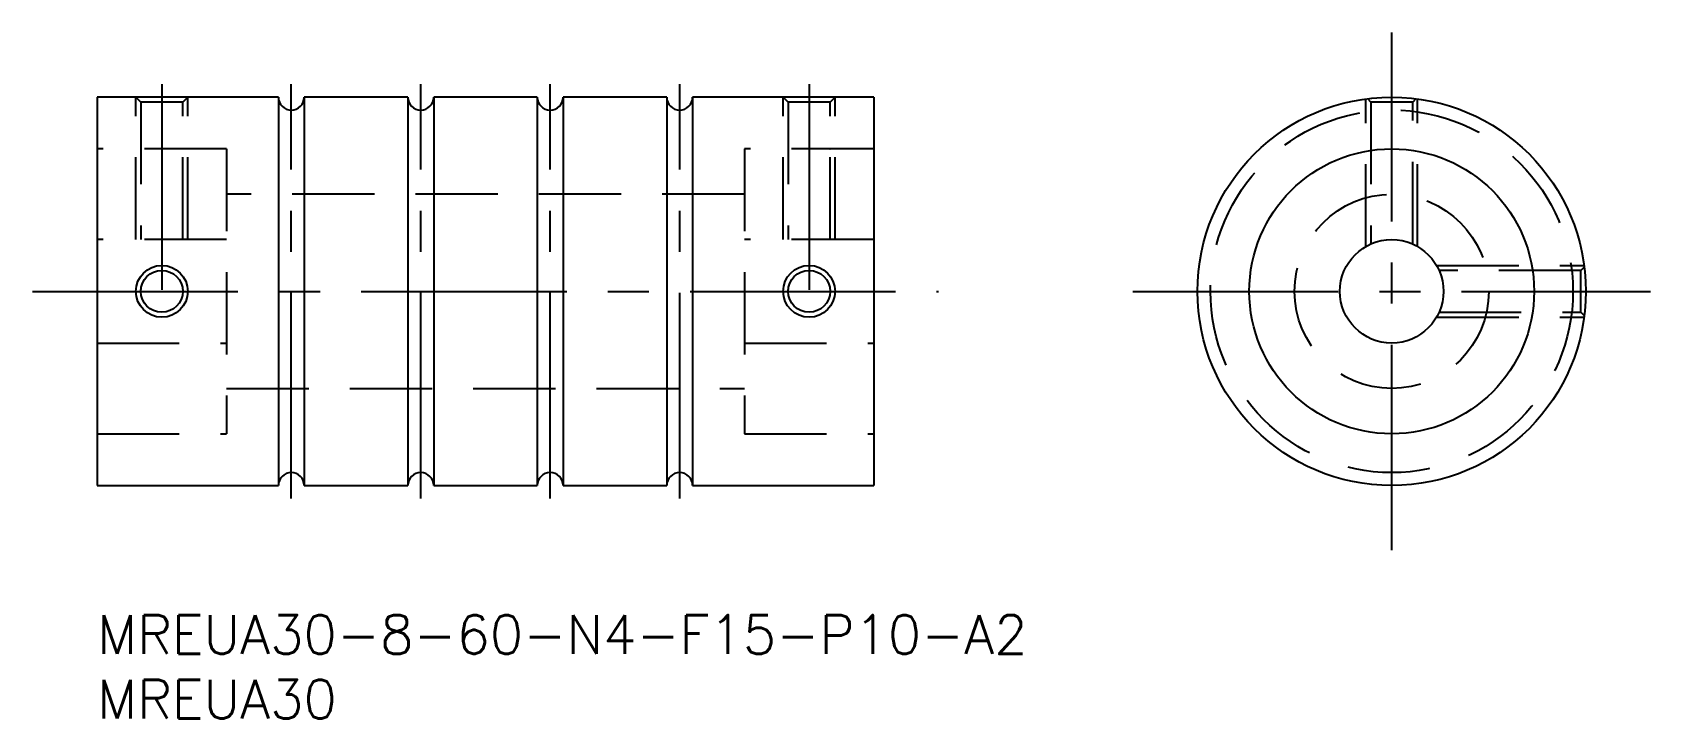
# Model space of a CAD drawing. Extents: x -5 to 120, y -8 to 45.
import ezdxf

# ---------------------------------------------------------------- set-up
doc = ezdxf.new("R2010")
doc.units = 0
doc.header["$LTSCALE"] = 0.5
doc.linetypes.add('CENTER', pattern=[50.8, 31.75, -6.35, 6.35, -6.35])
doc.linetypes.add('DASHED', pattern=[19.05, 12.7, -6.35])
for name, color, linetype in [('MSM_CENTER', 1, 'CENTER'), ('MSM_CONTINUOUS', 7, 'CONTINUOUS'), ('MSM_DASHED', 4, 'DASHED'), ('MSM_NARROW', 5, 'CONTINUOUS'), ('MSM_PART_NUMBER', 7, 'CONTINUOUS')]:
    doc.layers.add(name, color=color, linetype=linetype)
doc.styles.get("Standard").update_dxf_attribs({"font": 'txt.shx', "height": 3, "bigfont": 'bigfont.shx'})

msp = doc.modelspace()

# ---------------------------------------------------------------- linework, layer by layer
at = {"layer": 'MSM_CENTER'}
for p, q in [((100, 5), (100, 45)), ((5, 41), (5, 22)), ((15, 9), (15, 41)), ((25, 9), (25, 41)), ((35, 9), (35, 41)), ((45, 9), (45, 41)), ((55, 41), (55, 22)), ((-5, 25), (65, 25)), ((80, 25), (120, 25))]:
    msp.add_line(p, q, dxfattribs=at)
at = {"layer": 'MSM_CONTINUOUS'}
for p, q in [((14, 40), (0, 40)), ((0, 40), (0, 10)), ((14, 40), (14, 10)), ((24, 40), (16, 40)), ((16, 40), (16, 10)), ((24, 40), (24, 10)), ((34, 40), (26, 40)), ((26, 40), (26, 10)), ((34, 40), (34, 10)), ((44, 40), (36, 40)), ((36, 40), (36, 10)), ((44, 40), (44, 10)), ((60, 40), (46, 40)), ((46, 40), (46, 10)), ((60, 40), (60, 10)), ((0, 10), (14, 10)), ((16, 10), (24, 10)), ((26, 10), (34, 10)), ((36, 10), (44, 10)), ((46, 10), (60, 10))]:
    msp.add_line(p, q, dxfattribs=at)
for centre, radius in [((100, 25), 15), ((100, 25), 11), ((100, 25), 4), ((5, 25), 1.62), ((55, 25), 1.62)]:
    msp.add_circle(centre, radius, dxfattribs=at)
for centre, start, end in [((15, 40), 180, 0), ((25, 40), 180, 0), ((35, 40), 180, 0), ((45, 40), 180, 0), ((15, 10), 0, 180), ((25, 10), 0, 180), ((35, 10), 0, 180), ((45, 10), 0, 180)]:
    msp.add_arc(centre, 1, start, end, dxfattribs=at)
at = {"layer": 'MSM_DASHED'}
for p, q in [((3, 29), (3, 40)), ((3, 40), (3.38, 39.62)), ((6.62, 39.62), (7, 40)), ((7, 29), (7, 40)), ((53, 29), (53, 40)), ((53, 40), (53.38, 39.62)), ((56.62, 39.62), (57, 40)), ((57, 29), (57, 40)), ((3.38, 39.62), (3.38, 29)), ((6.62, 39.62), (3.38, 39.62)), ((6.62, 29), (6.62, 39.62)), ((53.38, 39.62), (53.38, 29)), ((56.62, 39.62), (53.38, 39.62)), ((56.62, 29), (56.62, 39.62)), ((98, 28.46), (98, 39.87)), ((98.12, 39.88), (98.38, 39.62)), ((98.38, 39.62), (98.38, 28.66)), ((101.62, 39.62), (98.38, 39.62)), ((101.62, 39.62), (101.88, 39.88)), ((101.62, 28.66), (101.62, 39.62)), ((102, 28.46), (102, 39.87)), ((10, 36), (0, 36)), ((3.39, 36), (3.38, 36)), ((3.38, 36), (3.4, 36)), ((6.61, 36), (6.62, 36)), ((6.62, 36), (6.62, 36)), ((10, 36), (10, 14)), ((60, 36), (50, 36)), ((50, 36), (50, 14)), ((53.39, 36), (53.38, 36)), ((53.38, 36), (53.4, 36)), ((56.61, 36), (56.62, 36)), ((56.62, 36), (56.62, 36)), ((50, 32.5), (10, 32.5)), ((10, 29), (0, 29)), ((60, 29), (50, 29)), ((4.96, 26.62), (5.06, 26.62)), ((54.96, 26.62), (55.06, 26.62)), ((103.46, 27), (114.87, 27)), ((114.62, 26.62), (103.66, 26.62)), ((114.88, 26.88), (114.62, 26.62)), ((114.62, 23.38), (114.62, 26.62)), ((3.38, 25), (3.4, 25.26)), ((3.38, 24.93), (3.38, 25)), ((53.38, 25), (53.4, 25.26)), ((53.38, 24.93), (53.38, 25)), ((103.46, 23), (114.87, 23)), ((103.66, 23.38), (114.62, 23.38)), ((114.62, 23.38), (114.88, 23.12)), ((0, 21), (10, 21)), ((50, 21), (60, 21)), ((10, 17.5), (50, 17.5)), ((0, 14), (10, 14)), ((50, 14), (60, 14))]:
    msp.add_line(p, q, dxfattribs=at)
for radius in [14, 7.5]:
    msp.add_circle((100, 25), radius, dxfattribs=at)
at = {"layer": 'MSM_NARROW'}
for centre in [(5, 25), (55, 25)]:
    msp.add_circle(centre, 2, dxfattribs=at)

# ---------------------------------------------------------------- texts
at = {"layer": 'MSM_PART_NUMBER'}
for s, p in [('MREUA30-8-60-N4-F15-P10-A2', (0, -3)), ('MREUA30', (0, -8))]:
    msp.add_text(s, height=3, dxfattribs=at).set_placement(p)

doc.saveas('drawing.dxf')
